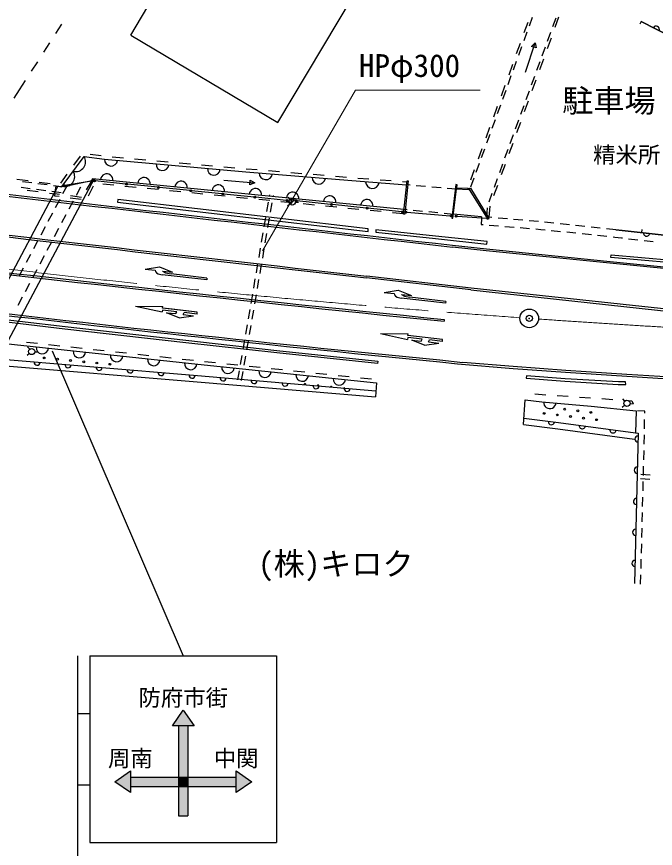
# Model space of a CAD drawing. Units: millimetres, scale not verified. Extents: x 40000 to 680000, y 20000 to 380000.
# Drawn here: x 137294 to 188628, y 238145 to 305015 of the extents above; entities that cross this region are included whole.
import ezdxf
from ezdxf.enums import TextEntityAlignment as Align

# ---------------------------------------------------------------- set-up
doc = ezdxf.new("R2010")
doc.units = ezdxf.units.MM
doc.header["$LTSCALE"] = 1000
doc.header["$PDMODE"] = 32
doc.header["$PDSIZE"] = 500
doc.linetypes.add('CHAIN', pattern=[18.5, 12, -1.5, 3.5, -1.5])
for name, color, linetype, lineweight in [('M-BGD', 7, 'Continuous', 25), ('M-BMK', 2, 'CHAIN', 13), ('M-BMK-SRVR', 3, 'Continuous', 25), ('M-STR-HTXT', 7, 'Continuous', 13), ('M-STR-STR1', 1, 'Continuous', 25), ('M-STR-STRC', 7, 'Continuous', 25)]:
    doc.layers.add(name, color=color, linetype=linetype, lineweight=lineweight)
doc.layers.add('M-BMK-HTXT', color=7, linetype='Continuous')
doc.layers.add('M-OTRS', color=6, linetype='Continuous')
doc.styles.add('ＭＳ ゴシック', font='')
doc.styles.get('ＭＳ ゴシック').set_extended_font_data('MS Gothic')

msp = doc.modelspace()

# ---------------------------------------------------------------- hatches: boundary and pattern name
at = {"layer": 'M-STR-STRC'}
for points in [[(150684, 249254), (151559, 248004), (151059, 248004), (150309, 248004), (149809, 248004)], [(150309, 248004), (151059, 248004), (151059, 243879), (150309, 243879)], [(146434, 244379), (146434, 243879), (146434, 243129), (146434, 242629), (145184, 243504)], [(154934, 243879), (154934, 244379), (156184, 243504), (154934, 242629), (154934, 243129)], [(145184, 243504), (145720, 243879), (146434, 243879), (146434, 243129), (146434, 242629)], [(146434, 243879), (150309, 243879), (150309, 243129), (146434, 243129)], [(150309, 243879), (151059, 243879), (151059, 243129), (150309, 243129)], [(151059, 243879), (154934, 243879), (154934, 243129), (151059, 243129)], [(150309, 243129), (151059, 243129), (151059, 240754), (150309, 240754)]]:
    msp.add_hatch(color=256, dxfattribs=at).paths.add_polyline_path(points)

# ---------------------------------------------------------------- linework, layer by layer
at = {"layer": 'M-BGD'}
for p, q in [((146470, 303533), (150107, 309639)), ((158281, 296496), (165190, 308092)), ((178733, 304941), (178477, 304237)), ((180387, 304225), (180644, 304929)), ((180576, 304156), (180883, 305001)), ((140450, 303661), (140938, 304417)), ((178377, 304548), (178069, 303703)), ((187482, 304629), (187368, 304407)), ((178306, 303767), (178050, 303062)), ((179960, 303050), (180216, 303755)), ((146470, 303533), (158281, 296496)), ((179960, 302464), (180268, 303310)), ((139473, 302149), (139962, 302905)), ((177762, 302857), (177454, 302011)), ((177879, 302592), (177622, 301887)), ((178196, 300538), (178980, 302912)), ((178684, 302614), (178980, 302912)), ((179040, 302497), (178684, 302614)), ((178980, 302912), (179040, 302497)), ((179533, 301875), (179789, 302580)), ((179345, 300772), (179653, 301618)), ((138497, 300637), (138985, 301393)), ((177147, 301165), (176839, 300319)), ((177451, 301417), (177195, 300712)), ((179106, 300700), (179362, 301405)), ((137520, 299125), (138008, 299881)), ((177024, 300242), (176768, 299538)), ((178679, 299526), (178935, 300231)), ((178730, 299081), (179038, 299927)), ((137089, 298458), (137520, 299125)), ((176531, 299473), (176224, 298628)), ((176597, 299068), (176341, 298363)), ((178251, 298351), (178508, 299056)), ((175916, 297782), (175609, 296936)), ((176170, 297893), (175913, 297188)), ((177824, 297176), (178081, 297881)), ((178115, 297389), (178422, 298235)), ((175742, 296718), (175486, 296013)), ((177397, 296001), (177653, 296706)), ((177500, 295698), (177807, 296543)), ((175301, 296090), (174993, 295244)), ((175315, 295544), (175059, 294839)), ((176970, 294827), (177226, 295532)), ((174686, 294399), (174378, 293553)), ((174888, 294369), (174632, 293664)), ((176543, 293652), (176799, 294357)), ((176884, 294006), (177192, 294852)), ((140964, 291377), (142716, 293780)), ((141893, 293071), (142424, 293799)), ((142716, 293780), (144365, 293549)), ((143193, 293962), (144084, 293837)), ((144979, 293742), (145876, 293663)), ((146772, 293583), (147669, 293504)), ((144365, 293549), (155725, 292545)), ((148565, 293425), (149462, 293346)), ((150358, 293266), (151255, 293187)), ((152151, 293108), (153048, 293028)), ((153944, 292949), (154841, 292870)), ((174461, 293194), (174204, 292489)), ((176116, 292477), (176372, 293182)), ((176269, 292314), (176577, 293160)), ((140833, 291617), (141363, 292344)), ((155725, 292545), (164240, 291828)), ((155737, 292791), (155748, 292790)), ((155748, 292790), (156634, 292715)), ((157531, 292640), (158428, 292564)), ((159324, 292489), (160221, 292413)), ((161118, 292338), (162015, 292262)), ((174071, 292707), (173763, 291861)), ((137319, 291943), (138211, 291829)), ((138507, 291640), (137764, 291735)), ((139747, 291481), (139003, 291577)), ((139104, 291714), (139997, 291600)), ((143467, 291802), (141168, 291443)), ((141185, 291383), (143334, 291849)), ((143334, 291849), (142871, 291077)), ((143334, 291849), (143395, 291980)), ((168425, 289511), (143394, 291983)), ((146047, 291558), (143615, 291806)), ((153940, 291878), (156429, 291640)), ((156038, 291489), (156073, 291863)), ((156429, 291640), (156038, 291489)), ((156073, 291863), (156429, 291640)), ((162912, 292187), (163809, 292111)), ((164240, 291828), (168614, 291487)), ((164706, 292039), (165603, 291969)), ((166500, 291899), (167397, 291828)), ((168295, 291758), (168660, 291730)), ((174033, 292019), (173777, 291315)), ((175688, 291303), (175945, 292007)), ((138391, 291181), (137648, 291279)), ((138143, 291063), (139035, 290945)), ((139631, 291018), (138887, 291116)), ((140870, 290854), (140126, 290952)), ((140472, 291388), (140243, 291418)), ((140353, 290765), (140472, 291388)), ((140933, 291329), (140472, 291388)), ((140965, 291374), (140933, 291329)), ((141015, 290783), (141354, 291420)), ((142102, 290658), (142454, 291321)), ((143454, 291375), (143038, 290577)), ((145104, 291459), (144209, 291547)), ((146896, 291282), (146000, 291370)), ((148628, 291294), (146196, 291542)), ((148687, 291105), (147791, 291193)), ((151209, 291030), (148777, 291279)), ((150478, 290928), (149582, 291017)), ((153790, 290766), (151358, 291015)), ((168919, 291457), (168634, 291481)), ((170165, 291350), (169417, 291414)), ((171410, 291244), (170663, 291308)), ((172656, 291137), (171908, 291201)), ((173584, 291102), (172655, 291141)), ((172674, 291247), (173590, 291218)), ((173697, 291107), (173584, 291102)), ((173585, 291099), (173590, 291218)), ((175654, 290623), (175962, 291468)), ((139928, 290827), (140361, 290770)), ((140353, 290765), (140334, 290617)), ((140334, 290617), (140702, 290569)), ((140729, 290716), (140353, 290765)), ((140427, 289679), (140780, 290341)), ((141517, 289554), (141868, 290217)), ((141594, 290451), (142487, 290334)), ((142514, 290481), (141621, 290599)), ((152269, 290751), (151374, 290840)), ((154061, 290574), (153165, 290663)), ((156371, 290502), (153939, 290751)), ((155852, 290397), (154956, 290486)), ((158952, 290238), (156520, 290487)), ((157643, 290220), (156748, 290309)), ((157620, 290586), (157636, 290679)), ((157916, 290535), (157932, 290628)), ((159276, 290303), (159110, 290490)), ((159611, 290300), (159273, 289931)), ((175261, 290128), (175517, 290833)), ((157408, 289354), (157536, 290094)), ((157704, 289304), (157831, 290043)), ((159435, 290044), (158539, 290132)), ((159254, 289950), (159067, 289785)), ((159691, 290100), (159941, 290085)), ((162526, 289916), (159823, 290196)), ((161226, 289867), (160330, 289955)), ((163017, 289690), (162121, 289778)), ((165378, 289621), (162675, 289901)), ((164808, 289513), (163913, 289601)), ((168231, 289326), (165528, 289606)), ((175071, 288900), (175139, 289647)), ((175280, 288880), (175344, 289771)), ((175344, 289771), (175346, 289777)), ((139840, 288576), (140193, 289238)), ((140931, 288450), (141282, 289112)), ((166600, 289336), (165704, 289424)), ((168391, 289159), (167495, 289248)), ((168669, 289483), (168425, 289507)), ((168643, 289286), (172149, 288996)), ((169913, 289361), (169167, 289434)), ((171158, 289239), (170411, 289312)), ((172402, 289117), (171655, 289190)), ((174652, 288924), (172401, 289121)), ((172701, 288961), (175084, 288802)), ((174653, 288921), (174649, 288763)), ((175280, 288880), (175201, 288893)), ((175493, 288861), (175280, 288880)), ((157197, 288123), (157324, 288862)), ((157492, 288072), (157619, 288811)), ((174649, 288763), (174639, 288312)), ((174639, 288312), (174780, 288300)), ((175278, 288259), (176025, 288196)), ((176738, 288751), (175991, 288817)), ((177983, 288641), (177236, 288707)), ((179228, 288531), (178481, 288597)), ((180472, 288408), (179726, 288484)), ((181716, 288282), (180970, 288358)), ((182465, 288206), (182213, 288232)), ((139253, 287472), (139605, 288135)), ((140345, 287346), (140697, 288008)), ((156985, 286891), (157112, 287630)), ((157280, 286840), (157408, 287579)), ((176524, 288155), (177271, 288092)), ((177769, 288050), (178517, 287988)), ((179015, 287946), (179420, 287912)), ((179420, 287912), (179762, 287878)), ((180259, 287827), (181005, 287751)), ((181503, 287700), (182249, 287624)), ((182959, 288152), (182465, 288206)), ((182746, 287571), (183492, 287490)), ((184202, 288016), (183456, 288098)), ((185444, 287881), (184699, 287962)), ((187533, 287652), (187560, 287900)), ((138666, 286369), (139018, 287031)), ((139760, 286241), (140111, 286904)), ((183989, 287436), (184734, 287354)), ((185231, 287300), (185378, 287284)), ((185378, 287284), (185898, 287226)), ((185898, 287226), (185977, 287218)), ((186474, 287163), (187219, 287082)), ((187716, 287028), (188462, 286946)), ((156773, 285659), (156900, 286398)), ((157068, 285608), (157196, 286347)), ((138078, 285266), (138431, 285928)), ((139174, 285137), (139525, 285800)), ((156561, 284427), (156688, 285166)), ((156857, 284376), (156984, 285115)), ((137491, 284162), (137843, 284824)), ((138588, 284033), (138940, 284695)), ((138003, 282928), (138354, 283591)), ((156349, 283195), (156476, 283934)), ((156645, 283144), (156772, 283883)), ((137417, 281824), (137768, 282487)), ((156137, 281963), (156264, 282702)), ((156433, 281912), (156560, 282651)), ((155925, 280731), (156052, 281470)), ((156221, 280680), (156348, 281419)), ((155713, 279499), (155840, 280238)), ((156009, 279448), (156136, 280187)), ((138074, 278849), (138968, 278751)), ((155501, 278267), (155629, 279006)), ((155797, 278216), (155924, 278956)), ((136376, 278723), (151869, 277066)), ((138341, 278276), (138175, 278463)), ((139863, 278654), (140758, 278557)), ((141653, 278459), (142547, 278362)), ((143442, 278265), (144337, 278167)), ((138320, 277923), (138132, 277758)), ((138757, 278073), (139006, 278058)), ((145232, 278070), (146126, 277973)), ((147021, 277875), (147916, 277778)), ((148810, 277681), (149705, 277583)), ((155290, 277035), (155417, 277774)), ((155585, 276984), (155712, 277724)), ((134923, 277075), (151792, 275660)), ((150600, 277486), (151495, 277389)), ((151869, 277066), (166214, 275577)), ((152389, 277293), (153285, 277199)), ((154180, 277106), (155075, 277012)), ((155970, 276918), (156865, 276824)), ((166319, 277316), (166307, 277117)), ((155078, 275803), (155205, 276543)), ((155373, 275753), (155500, 276492)), ((157760, 276730), (158655, 276636)), ((159550, 276542), (160445, 276448)), ((161340, 276354), (162235, 276261)), ((151792, 275660), (166145, 274434)), ((163131, 276167), (164026, 276073)), ((164921, 275979), (165816, 275885)), ((166214, 275577), (166145, 274434)), ((178269, 276139), (178257, 275939)), ((181375, 275906), (178269, 276139)), ((178034, 272222), (178154, 274218)), ((178928, 274680), (179826, 274618)), ((180723, 274556), (181621, 274494)), ((182519, 274433), (183417, 274371)), ((184315, 274308), (185213, 274244)), ((186180, 274106), (186014, 274293)), ((186110, 274181), (186749, 274136)), ((186159, 273754), (185971, 273589)), ((186596, 273904), (186845, 273889)), ((186749, 274136), (186849, 273896)), ((187775, 273306), (187196, 273322)), ((187773, 273135), (187775, 273306)), ((187756, 271885), (187766, 272635)), ((187729, 270635), (187748, 271385)), ((187698, 269386), (187717, 270136)), ((187666, 268136), (187685, 268886)), ((187467, 268239), (188215, 268189)), ((187444, 267889), (188192, 267840)), ((187635, 266887), (187654, 267636)), ((187603, 265637), (187622, 266387)), ((187572, 264387), (187591, 265137)), ((187540, 263138), (187559, 263888)), ((187509, 261888), (187528, 262638)), ((187477, 260639), (187496, 261388)), ((187446, 259389), (187464, 260139))]:
    msp.add_line(p, q, dxfattribs=at)
for points in [[(185444, 287881), (185964, 287823), (189102, 287481), (191079, 287289), (193284, 300301), (192209, 302213), (187482, 304629)], [(187482, 304629), (192209, 302213), (193284, 300301), (191079, 287289), (189102, 287481), (185964, 287823), (185444, 287881)], [(166307, 277117), (158193, 277984), (150881, 278792), (141160, 279891), (133801, 280769), (133824, 280967), (141183, 280090), (150903, 278991), (158213, 278182), (166319, 277316)], [(135142, 277559), (151834, 276159), (166175, 274933)], [(178257, 275939), (181363, 275707), (185649, 275440), (186242, 275445), (186240, 275644), (185654, 275640), (181375, 275906)], [(178154, 274218), (179494, 274058), (183466, 273704), (187089, 273325)], [(187089, 273325), (187027, 271544), (187253, 271539), (186947, 259434)], [(178034, 272222), (180784, 271884), (186960, 271049)], [(178064, 272722), (180848, 272380), (187027, 271544)]]:
    msp.add_lwpolyline(points, dxfattribs=at)
for points in [[(168485, 289129), (168387, 289139), (168670, 291816), (168768, 291806)], [(172269, 288808), (172363, 288807), (172656, 291137), (172674, 291247), (172689, 291503), (172590, 291519)], [(175071, 288900), (173692, 291115), (173694, 291225), (173762, 291222), (175201, 288893)], [(165534, 287750), (165557, 287949), (158219, 288801), (145414, 290307), (145390, 290108), (158195, 288601)], [(175105, 286927), (170967, 287368), (166175, 287879), (166154, 287679), (170945, 287169), (175083, 286728)], [(189940, 285426), (189922, 285226), (185059, 285659), (185077, 285858)]]:
    msp.add_lwpolyline(points, close=True, dxfattribs=at)
for centre, radius in [((143541, 291814), 75), ((143541, 291814), 60), ((143541, 291814), 50), ((143541, 291814), 50), ((143541, 291814), 50), ((143541, 291814), 50), ((146122, 291550), 75), ((146122, 291550), 60), ((146122, 291550), 50), ((146122, 291550), 50), ((146122, 291550), 50), ((146122, 291550), 50), ((141093, 291431), 75), ((141093, 291431), 60), ((141093, 291431), 50), ((141093, 291431), 50), ((141093, 291431), 50), ((141093, 291431), 50), ((148703, 291286), 75), ((148703, 291286), 60), ((148703, 291286), 50), ((148703, 291286), 50), ((148703, 291286), 50), ((148703, 291286), 50), ((151284, 291022), 75), ((151284, 291022), 60), ((151284, 291022), 50), ((151284, 291022), 50), ((151284, 291022), 50), ((151284, 291022), 50), ((153865, 290758), 75), ((153865, 290758), 60), ((153865, 290758), 50), ((153865, 290758), 50), ((153865, 290758), 50), ((153865, 290758), 50), ((156446, 290494), 75), ((156446, 290494), 60), ((156446, 290494), 50), ((156446, 290494), 50), ((156446, 290494), 50), ((156446, 290494), 50), ((159027, 290230), 75), ((159027, 290230), 60), ((159027, 290230), 50), ((159027, 290230), 50), ((159027, 290230), 50), ((159027, 290230), 50), ((159442, 290116), 250), ((159748, 290204), 75), ((159748, 290204), 60), ((159748, 290204), 50), ((159748, 290204), 50), ((159748, 290204), 50), ((159748, 290204), 50), ((162601, 289909), 75), ((162601, 289909), 60), ((162601, 289909), 50), ((162601, 289909), 50), ((162601, 289909), 50), ((162601, 289909), 50), ((165453, 289613), 75), ((165453, 289613), 60), ((165453, 289613), 50), ((165453, 289613), 50), ((165453, 289613), 50), ((165453, 289613), 50), ((168305, 289318), 75), ((168305, 289318), 60), ((168305, 289318), 50), ((168305, 289318), 50), ((168305, 289318), 50), ((168305, 289318), 50), ((168568, 289293), 75), ((168568, 289293), 60), ((168568, 289293), 50), ((168568, 289293), 50), ((168568, 289293), 50), ((168568, 289293), 50), ((172224, 288989), 75), ((172224, 288989), 60), ((172224, 288989), 50), ((172224, 288989), 50), ((172224, 288989), 50), ((172224, 288989), 50), ((172626, 288966), 75), ((172626, 288966), 60), ((172626, 288966), 50), ((172626, 288966), 50), ((172626, 288966), 50), ((172626, 288966), 50), ((175159, 288797), 75), ((175159, 288797), 60), ((175159, 288797), 50), ((175159, 288797), 50), ((175159, 288797), 50), ((175159, 288797), 50), ((138507, 278089), 250), ((139514, 277574), 75), ((140570, 277472), 75), ((141626, 277370), 75), ((142682, 277269), 75), ((143737, 277167), 75), ((144793, 277065), 75), ((186346, 273919), 250), ((181339, 273455), 75), ((179696, 273120), 75), ((180749, 272992), 75), ((181802, 272864), 75), ((182392, 273327), 75), ((183445, 273199), 75), ((182855, 272737), 75), ((183908, 272609), 75)]:
    msp.add_circle(centre, radius, dxfattribs=at)
for centre, radius, start, end in [((188699, 304008), 250, 332.92261, 152.92261), ((142034, 293357), 803, 256.05031, 31.74962), ((144883, 293522), 519, 177.01677, 352.87814), ((149014, 293157), 519, 177.01677, 352.87814), ((141158, 292156), 803, 256.05031, 31.74962), ((144541, 291870), 500, 354.35936, 174.35936), ((153145, 292792), 519, 177.01677, 352.87814), ((157325, 292445), 535, 178.95807, 351.41528), ((147526, 291575), 500, 354.35936, 174.35936), ((150512, 291280), 500, 354.35936, 174.35936), ((161582, 292087), 535, 178.95807, 351.41528), ((165884, 291750), 551, 180.82365, 350.25456), ((153497, 290985), 500, 354.35936, 174.35936), ((156483, 290691), 500, 354.35936, 174.35936), ((159468, 290396), 500, 354.35936, 174.35936), ((162454, 290101), 500, 354.35936, 174.35936), ((165439, 289806), 500, 354.35936, 174.35936), ((187929, 287608), 250, 173.77523, 353.77523), ((139359, 278404), 500, 173.89608, 353.89608), ((142342, 278085), 500, 173.89608, 353.89608), ((145325, 277766), 500, 173.89608, 353.89608), ((138941, 277240), 250, 175.20507, 355.20507), ((141432, 277031), 250, 175.20507, 355.20507), ((143923, 276822), 250, 175.20507, 355.20507), ((148308, 277447), 500, 173.89608, 353.89608), ((151291, 277128), 500, 173.89608, 353.89608), ((154275, 276816), 500, 174.07341, 354.07341), ((146415, 276613), 250, 175.20507, 355.20507), ((148906, 276404), 250, 175.20507, 355.20507), ((151397, 276195), 250, 175.20507, 355.20507), ((157259, 276506), 500, 174.07341, 354.07341), ((160243, 276196), 500, 174.07341, 354.07341), ((153888, 275983), 250, 175.11539, 355.11539), ((156379, 275770), 250, 175.11539, 355.11539), ((158870, 275557), 250, 175.11539, 355.11539), ((160461, 275436), 75, 346.38487, 183.84591), ((163227, 275887), 500, 174.07341, 354.07341), ((161361, 275344), 250, 175.11539, 355.11539), ((161515, 275322), 75, 4.84151, 165.38927), ((162569, 275207), 75, 24.43394, 145.79684), ((163624, 275093), 75, 49.24953, 120.98126), ((163852, 275132), 250, 175.11539, 355.11539), ((180150, 274000), 500, 174.90067, 354.90067), ((180272, 272451), 250, 173.00881, 353.00881), ((182750, 272123), 250, 172.29395, 352.29395), ((185228, 271788), 250, 172.29395, 352.29395), ((187240, 271047), 250, 88.55145, 268.55145), ((187177, 268548), 250, 88.55145, 268.55145), ((187114, 266048), 250, 88.55145, 268.55145), ((187051, 263549), 250, 88.55145, 268.55145), ((186987, 261050), 250, 88.55145, 268.55145)]:
    msp.add_arc(centre, radius, start, end, dxfattribs=at)
at = {"layer": 'M-BMK'}
for centre, radius, start, end in [((242198, 1177948), 899451, 261.97942, 265.89065), ((242170, 1175044), 896552, 265.97501, 270.51075)]:
    msp.add_arc(centre, radius, start, end, dxfattribs=at)
at = {"layer": 'M-BMK-SRVR'}
msp.add_circle((178491, 280756), 750, dxfattribs=at)
at = {"layer": 'M-OTRS'}
msp.add_point((178491, 280756), dxfattribs=at)
at = {"layer": 'M-STR-HTXT'}
for p, q in [((157053, 286178), (164523, 299115)), ((164523, 299115), (174558, 299115))]:
    msp.add_line(p, q, dxfattribs=at)
at = {"layer": 'M-STR-STR1'}
for p, q in [((143525, 291970), (136377, 278518)), ((143395, 291980), (143334, 291849)), ((143395, 291980), (143525, 291970)), ((140602, 291372), (133918, 278790)), ((140602, 291372), (140933, 291329)), ((140933, 291329), (140964, 291377)), ((140964, 291377), (141185, 291383))]:
    msp.add_line(p, q, dxfattribs=at)
msp.add_lwpolyline([(140965, 291374), (141185, 291383), (143334, 291849)], dxfattribs=at)
at = {"layer": 'M-STR-STRC'}
for p, q in [((147635, 284717), (148762, 284890)), ((148762, 284890), (149821, 284467)), ((147635, 284717), (148430, 284626)), ((148430, 284626), (148451, 284525)), ((148451, 284525), (148536, 284427)), ((148536, 284427), (148675, 284344)), ((148675, 284344), (148992, 284260)), ((152569, 283852), (148992, 284260)), ((149026, 284558), (149253, 284418)), ((149026, 284558), (149821, 284467)), ((149253, 284418), (149704, 284330)), ((152586, 284001), (149704, 284330)), ((152586, 284001), (152569, 283852)), ((173797, 283048), (165411, 284007)), ((173814, 283197), (165428, 284156)), ((166834, 282837), (167961, 283010)), ((167961, 283010), (169020, 282587)), ((166834, 282837), (167629, 282746)), ((167629, 282746), (167651, 282645)), ((167651, 282645), (167736, 282547)), ((167736, 282547), (167875, 282464)), ((167875, 282464), (168191, 282380)), ((171768, 281972), (168191, 282380)), ((168225, 282678), (168453, 282538)), ((168225, 282678), (169020, 282587)), ((168453, 282538), (168904, 282450)), ((171785, 282121), (168904, 282450)), ((146833, 281742), (149000, 281270)), ((146833, 281742), (149043, 281720)), ((149028, 281570), (149043, 281720)), ((151810, 281256), (149028, 281570)), ((151810, 281256), (149326, 281536)), ((171785, 282121), (171768, 281972)), ((149013, 281420), (149000, 281270)), ((150162, 281291), (149013, 281420)), ((150349, 280791), (149331, 281212)), ((149331, 281212), (150088, 281138)), ((150088, 281138), (150162, 281291)), ((150349, 280791), (151499, 280965)), ((150671, 281065), (150747, 281225)), ((150671, 281065), (151499, 280965)), ((151793, 281107), (150747, 281225)), ((151793, 281107), (151810, 281256)), ((171660, 280671), (171645, 280522)), ((166550, 279540), (168717, 279069)), ((166550, 279540), (168760, 279518)), ((168744, 279368), (168760, 279518)), ((168730, 279219), (168717, 279069)), ((169878, 279089), (168730, 279219)), ((171527, 279055), (168744, 279368)), ((170066, 278590), (169048, 279010)), ((169048, 279010), (169805, 278936)), ((169805, 278936), (169878, 279089)), ((170388, 278864), (170464, 279023)), ((170388, 278864), (171216, 278763)), ((171510, 278905), (170464, 279023)), ((171510, 278905), (171527, 279055)), ((170066, 278590), (171216, 278763)), ((140140, 278150), (150684, 253619)), ((171313, 277409), (173142, 277217)), ((142184, 253619), (142184, 236619)), ((143184, 253619), (143184, 238619)), ((143184, 253619), (158184, 253619)), ((158184, 253619), (158184, 238619)), ((142184, 248994), (143184, 248994)), ((149809, 248004), (150684, 249254)), ((150684, 249254), (151559, 248004)), ((151559, 248004), (149809, 248004)), ((150309, 248004), (150309, 240754)), ((151059, 248004), (151059, 240754)), ((145184, 243504), (146434, 244379)), ((146434, 244379), (146434, 242629)), ((154934, 242629), (154934, 244379)), ((154934, 244379), (156184, 243504)), ((146434, 242629), (145184, 243504)), ((146434, 243879), (154934, 243879)), ((156184, 243504), (154934, 242629)), ((142184, 243244), (143184, 243244)), ((146434, 243129), (154934, 243129)), ((150309, 240754), (151059, 240754)), ((143184, 238619), (158184, 238619))]:
    msp.add_line(p, q, dxfattribs=at)
for points in [[(252931, 278898), (252896, 282264), (250208, 282253), (241943, 282195), (235233, 282183), (230232, 282217), (226377, 282281), (222650, 282396), (217082, 282642), (212768, 282880), (207280, 283254), (202377, 283623), (197438, 284021), (194996, 284233), (189840, 284706), (184971, 285184), (175038, 286191), (172315, 286489)], [(172330, 286638), (175053, 286340), (184986, 285334), (189854, 284856), (195009, 284382), (197450, 284170), (202389, 283772), (207291, 283403), (212777, 283030), (217089, 282792), (222656, 282546), (226381, 282431), (230234, 282367), (235233, 282333), (241942, 282345), (250207, 282403), (255579, 282425)], [(173797, 283048), (191517, 281122), (201525, 279991), (206261, 279471), (211457, 278998), (217466, 278596), (223185, 278261), (228158, 278100), (233242, 278049), (238181, 278047), (245763, 278056), (255579, 278142)], [(252931, 278898), (245756, 278817), (238210, 278813), (233195, 278827), (228207, 278895), (223173, 279019), (217437, 279247), (211470, 279544), (206315, 279907), (201535, 280269), (191533, 281271), (191533, 281271), (173814, 283197)], [(171298, 277260), (172714, 277102), (177197, 276729), (181412, 276424), (186323, 276102), (193395, 275655), (196430, 275488), (205597, 275053), (210468, 274918), (215942, 274789), (220855, 274661), (225071, 274614), (228798, 274590), (233950, 274542), (240582, 274511), (245734, 274522), (250876, 274561), (255579, 274586)], [(255579, 274736), (250875, 274711), (245733, 274672), (240582, 274661), (233951, 274692), (228799, 274740), (225072, 274764), (220857, 274811), (215946, 274939), (210471, 275068), (205603, 275202), (196438, 275638), (193404, 275804), (186332, 276251), (181422, 276573), (177209, 276878), (173142, 277217)]]:
    msp.add_lwpolyline(points, dxfattribs=at)
for centre, radius, start, end in [((1372569, 10950148), 10730844, 263.34281, 263.57806), ((1372189, 10946858), 10727682, 263.34279, 263.57812), ((1053429, 8190496), 7956051, 263.25836, 263.59168), ((1053429, 8190496), 7956201, 263.25997, 263.59168), ((486346, 3385071), 3120458, 263.24485, 264.21183), ((486346, 3385071), 3120308, 263.24485, 264.21183), ((354691, 2151744), 1883284, 263.07395, 264.41218), ((354691, 2151744), 1883434, 263.07395, 264.41218)]:
    msp.add_arc(centre, radius, start, end, dxfattribs=at)

# ---------------------------------------------------------------- texts
at = {"layer": 'M-BMK-HTXT', "style": 'ＭＳ ゴシック'}
for s, height, p in [('駐車場', 1833, (184894, 298248)), ('精米所', 1320, (186326, 293907)), ('(株)キロク', 1833, (162946, 261021))]:
    msp.add_text(s, height=height, dxfattribs=at).set_placement(p, align=Align.MIDDLE_CENTER)
at = {"layer": 'M-STR-HTXT', "style": 'ＭＳ ゴシック'}
msp.add_text('HPφ300', height=1833, dxfattribs=at).set_placement((164808, 299615), align=Align.BOTTOM_LEFT)
at = {"layer": 'M-STR-STRC', "style": 'ＭＳ ゴシック'}
for s, p in [('防府市街', (150684, 250254)), ('周南', (146434, 245379)), ('中関', (154934, 245379))]:
    msp.add_text(s, height=1320, dxfattribs=at).set_placement(p, align=Align.MIDDLE_CENTER)

doc.saveas('drawing.dxf')
